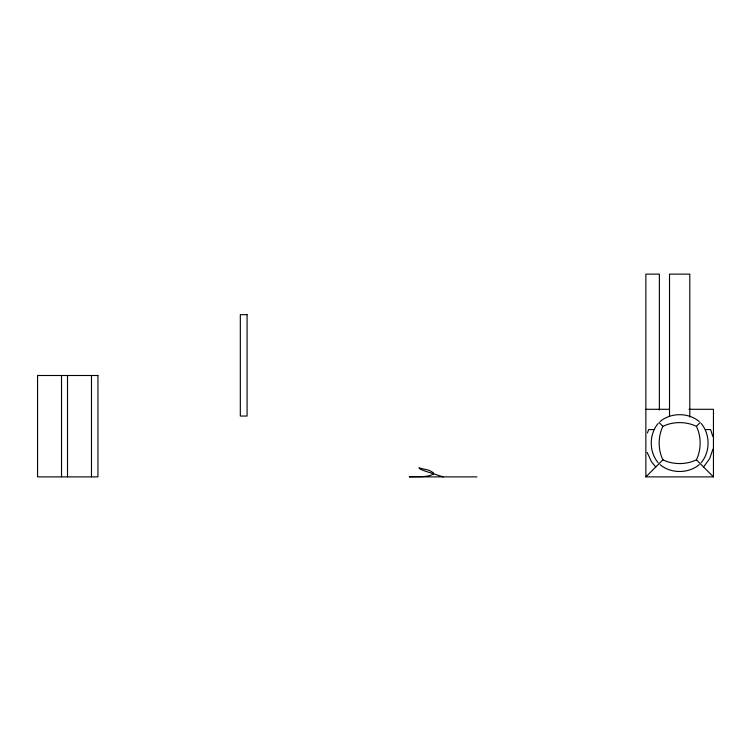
<?xml version="1.0" encoding="UTF-8"?>
<svg xmlns="http://www.w3.org/2000/svg" width="751" height="751" viewBox="0 0 751 751"><rect width="100%" height="100%" fill="white"/><g stroke="black" fill="none" stroke-linecap="round" stroke-linejoin="round"><path stroke-width="1.13" d="M712.887 449.239L709.676 458.608L703.556 466.991M647.409 432.97L648.686 429.572L653.727 429.572M658.12 423.489C648.967 434.294 648.967 451.886 658.12 462.691M701.19 462.691C710.343 451.886 710.343 434.294 701.19 423.489M688.967 409.295L713.45 409.295L713.45 476.885L645.86 476.885L662.757 459.988M696.553 426.192L700.223 422.522M660.054 421.555C670.859 412.402 688.451 412.402 699.256 421.555M699.256 464.625C688.451 473.778 670.859 473.778 660.054 464.625M645.86 409.295L669.169 409.295M705.583 429.572L710.624 429.572L712.783 436.397M476.885 476.885L409.295 476.885C417.265 476.143 426.258 477.871 433.59 474.031L433.468 472.801L429.281 470.333L418.917 467.901L420.663 469.356L425 471.065L443.09 476.885M659.087 422.522L662.757 426.192M696.553 459.988L713.45 476.885M655.754 466.991L651.37 461.583L647.165 452.393M689.793 417.105L689.793 274.115L669.517 274.115L669.517 415.941M659.378 410.074L659.378 274.115L645.86 274.115L645.86 476.885M91.481 375.5L91.481 476.885M67.515 375.5L67.515 476.885M61.516 375.5L61.516 476.885M247.079 314.669L240.32 314.669L240.32 416.054L247.079 416.054L247.079 314.669M97.94 375.5L37.55 375.5L37.55 476.885L97.94 476.885L97.94 375.5M662.917 459.828A29.101 20.577 0 0 0 696.393 459.828A29.101 20.577 90 0 0 696.393 426.352A29.101 20.577 0 0 0 662.917 426.352A29.101 20.577 90 0 0 662.917 459.828"/></g></svg>
